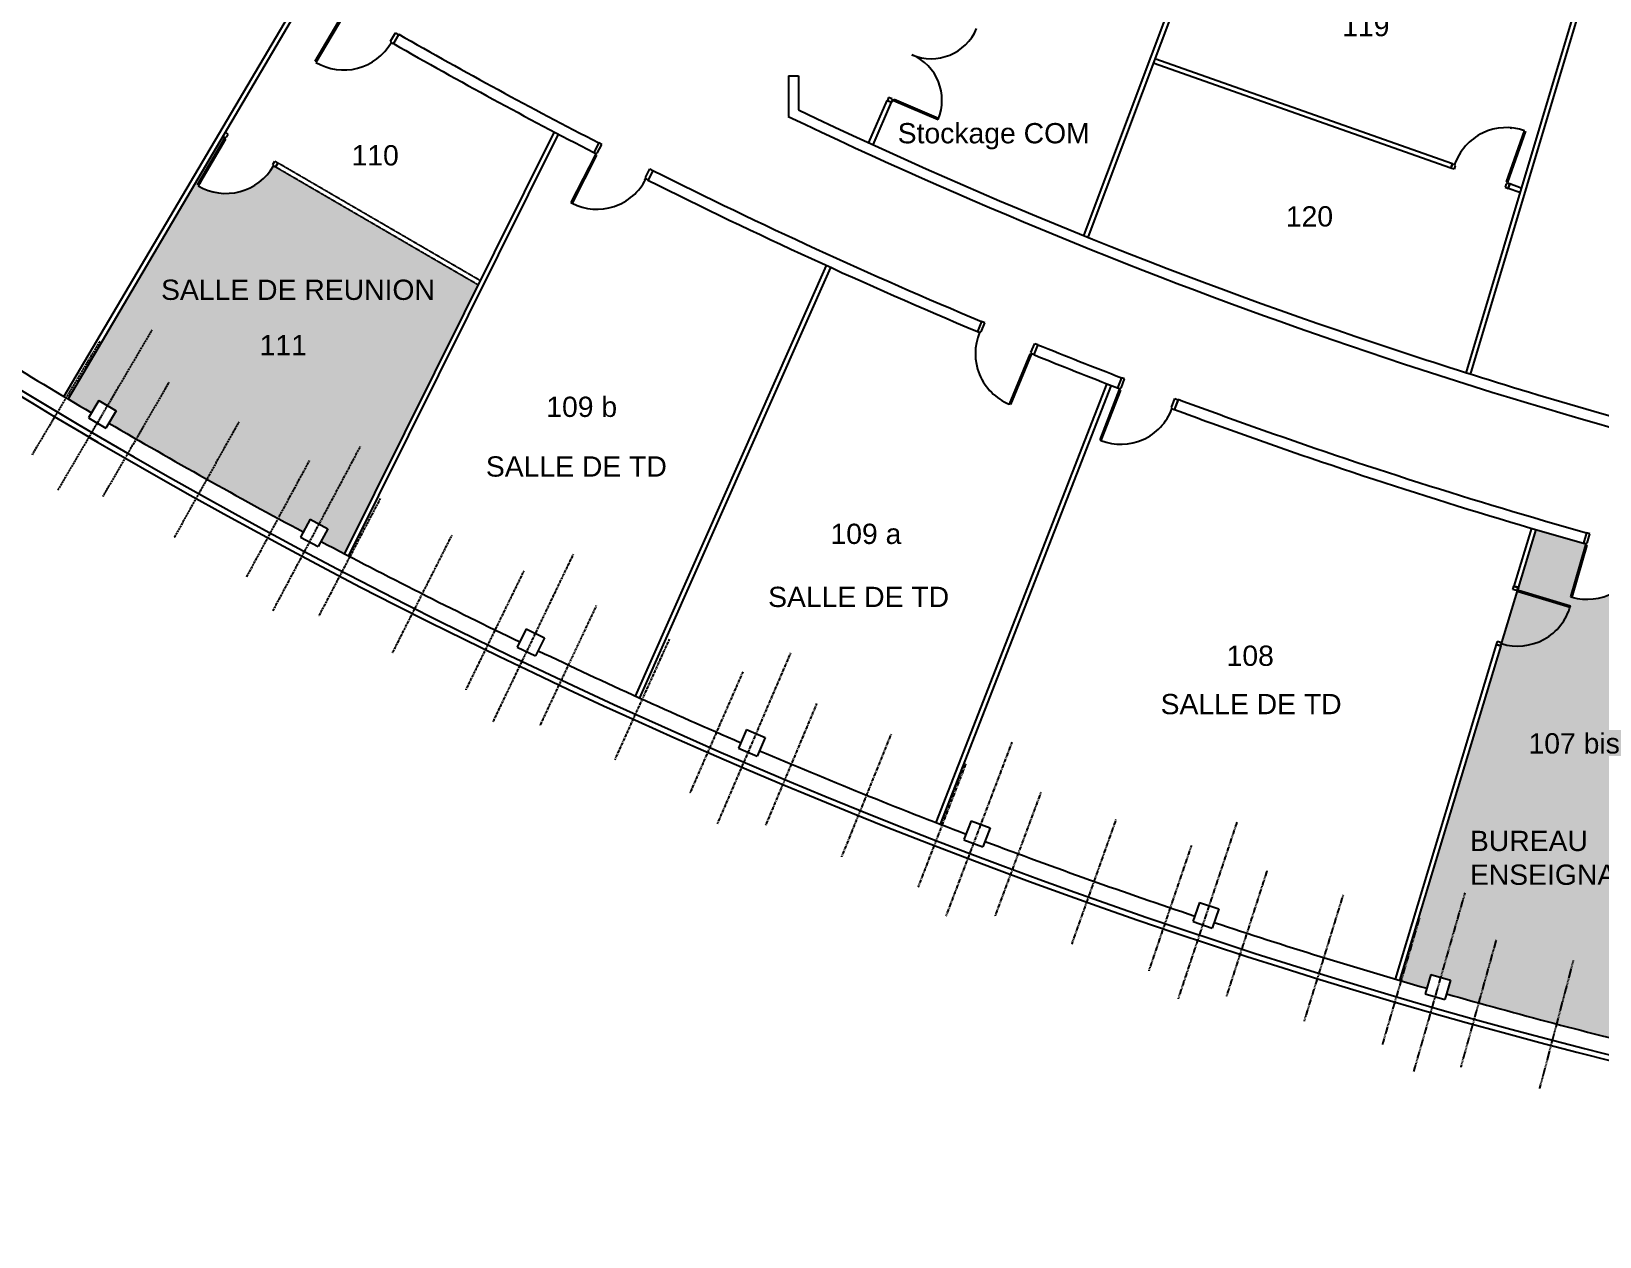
# Model space of a CAD drawing. Extents: x -14497 to -5039, y -16915 to 19656.
# Drawn here: x -12297 to -9976, y -9563 to -7779 of the extents above; entities that cross this region are included whole.
import ezdxf

# ---------------------------------------------------------------- set-up
doc = ezdxf.new("R2010")
doc.units = 0
doc.header["$MEASUREMENT"] = 0
doc.linetypes.add('AXES', pattern=[2, 1.25, -0.25, 0.25, -0.25])
doc.linetypes.add('CACHE', pattern=[0.375, 0.25, -0.125])
for name, color, linetype in [('BA_AXE_TRAME', 253, 'AXES'), ('BA_CLOISON', 4, 'CONTINUOUS'), ('BA_MENUIS_EXTERIEURE', 6, 'CONTINUOUS'), ('BA_MENUIS_INTERIEURE', 202, 'CONTINUOUS'), ('BA_STRUCTURE', 5, 'CONTINUOUS'), ('Nom. texte', 250, 'CONTINUOUS'), ('SUN', 2, 'CONTINUOUS')]:
    doc.layers.add(name, color=color, linetype=linetype)
doc.styles.add('ARIAL', font='arial.ttf')

msp = doc.modelspace()

# ---------------------------------------------------------------- hatches: boundary and pattern name
at = {"layer": 'SUN'}
h = msp.add_hatch(color=256, dxfattribs=at)
h.dxf.hatch_style = 1
h.paths.add_polyline_path([(-11635.9, -8154.2), (-11935.7, -7979.8), (-11935.7, -7979.8), (-11938.8, -7978, -0.417008), (-12049.8, -8007.8), (-12047.2, -8003.3), (-12048.9, -8002.3), (-12010.5, -7936.3), (-12013.5, -7934.5), (-12242.5, -8323, 0.001173), (-12208, -8343.5), (-12197.2, -8325.2), (-12171.3, -8340.4), (-12182.1, -8358.7, 0.009633), (-11894.6, -8519.7), (-11884.5, -8500.9), (-11858.1, -8515), (-11868.1, -8533.8, 0.00114), (-11833.6, -8552)])
h.paths.add_polyline_path([(-12114.3, -8193.3), (-11694.1, -8193.3), (-11694.1, -8131.5), (-12114.3, -8131.5)], flags=24)
h.paths.add_polyline_path([(-11965, -8274.7), (-11880.1, -8274.7), (-11880.1, -8212.9), (-11965, -8212.9)], flags=24)
h = msp.add_hatch(color=256, dxfattribs=at)
h.dxf.hatch_style = 1
h.paths.add_polyline_path([(-9804.5, -8775.4), (-9803.8, -8772.3, -0.417008), (-9862.8, -8673.6), (-9862.7, -8673.7), (-9862.2, -8671.7), (-9783.3, -8691.8), (-9782.4, -8688.4), (-9782.4, -8688.4), (-9759.9, -8600.3, -0.0014), (-9802.6, -8589.6, -0.003652), (-9913.5, -8560.4), (-9913.8, -8561.2), (-9917.2, -8560.2, -0.417008), (-10017.5, -8616.4), (-10017.5, -8616.2), (-10019.4, -8615.7), (-9997, -8537.4), (-10000.3, -8536.4, -0.002332), (-10070.7, -8516.1), (-10096.7, -8602.2), (-10097.8, -8605.6), (-10097.8, -8605.6), (-10121.8, -8685.1, 0.41771), (-10020.2, -8631), (-10096.9, -8608), (-10096.3, -8606.1), (-10019.6, -8629.1, -0.424281), (-10121.6, -8685.1), (-10122.6, -8688.5), (-10122.8, -8688.4), (-10272.4, -9183.3, 0.001228), (-10232, -9195.1), (-10226.1, -9174.6), (-10197.3, -9182.9), (-10203.2, -9203.3, 0.008203), (-9932.1, -9275.7)])
h.paths.add_polyline_path([(-10179.2, -9058.9), (-9891.7, -9058.9), (-9891.7, -8946.6), (-10179.2, -8946.6)], flags=24)
h.paths.add_polyline_path([(-10090.6, -8864.1), (-9940.5, -8864.1), (-9940.5, -8802.2), (-10090.6, -8802.2)], flags=24)

# ---------------------------------------------------------------- linework, layer by layer
at = {"layer": 'BA_AXE_TRAME'}
for p, q in [((-12118.4, -8220.8), (-12257.9, -8458.1)), ((-12195.7, -8237.8), (-12296.1, -8406)), ((-12093.2, -8298.1), (-12191.2, -8467.6)), ((-11989.8, -8356.9), (-12085.4, -8527.8)), ((-11810.3, -8393.3), (-11939.6, -8636.3)), ((-11885.6, -8414.2), (-11978.7, -8586.5)), ((-11780.5, -8470.1), (-11871.3, -8643.6)), ((-11674.8, -8524.5), (-11763.1, -8699.3)), ((-11495.1, -8552.7), (-11614.1, -8800.9)), ((-11568.2, -8577.4), (-11654.1, -8753.4)), ((-11460.9, -8628.7), (-11544.3, -8805.9)), ((-11353, -8678.6), (-11433.8, -8857)), ((-11173.5, -8698.7), (-11282, -8951.7)), ((-11244.3, -8727), (-11322.6, -8906.4)), ((-11134.9, -8773.8), (-11210.7, -8954.3)), ((-11024.9, -8819), (-11098.2, -9000.7)), ((-10846.1, -8831), (-10943.8, -9088.4)), ((-10914.3, -8862.8), (-10985, -9045.4)), ((-10803.1, -8904.9), (-10871.2, -9088.5)), ((-10692.1, -8945.2), (-10757.7, -9129.7)), ((-10513.3, -8949.5), (-10600.2, -9210.7)), ((-10580.6, -8983.9), (-10643.6, -9169.4)), ((-10468.6, -9021.1), (-10528.9, -9207.4)), ((-10356, -9056.7), (-10413.8, -9243.8)), ((-10175.9, -9053.9), (-10251.8, -9318.5)), ((-10243, -9090.7), (-10298.1, -9278.6)), ((-10129.5, -9123.2), (-10182, -9311.8)), ((-10015.5, -9154), (-10065.4, -9343.4))]:
    msp.add_line(p, q, dxfattribs=at)
at = {"layer": 'BA_CLOISON'}
for p, q in [((-10564.8, -7615), (-10739.6, -8080)), ((-10557.5, -7615), (-10733.1, -8082.8)), ((-9974, -7615), (-10174.2, -8284.6)), ((-9966.8, -7615), (-10167.9, -8286.9)), ((-11894.6, -7718.9), (-12248.5, -8319.4)), ((-11888.6, -7722.5), (-12242.5, -8323)), ((-10196.5, -7981.5), (-10636.8, -7826.1)), ((-10194.2, -7974.9), (-10634.3, -7819.6)), ((-11057.5, -7943.6), (-11030.7, -7881.1)), ((-11051.3, -7946.9), (-11024.4, -7883.8)), ((-11030.7, -7881.1), (-11024.4, -7883.8)), ((-11523.3, -7927.8), (-11833.6, -8551.9)), ((-11517.1, -7931), (-11827.4, -8555.2)), ((-11932.2, -7973.7), (-11935.7, -7979.7)), ((-10196.5, -7981.5), (-10194.2, -7974.9)), ((-10109.3, -8004.8), (-10111.7, -8011.4)), ((-10092.3, -8010.8), (-10109.3, -8004.8)), ((-10094.4, -8017.5), (-10111.7, -8011.4)), ((-11402.8, -8762.6), (-11120.1, -8125.5)), ((-11396.4, -8765.5), (-11113.8, -8128.4)), ((-10705.7, -8300.3), (-10958.6, -8949.8)), ((-10699.2, -8302.8), (-10952.1, -8952.3)), ((-10077.4, -8514.2), (-10103.5, -8600.2)), ((-10070.7, -8516.1), (-10096.8, -8602.3)), ((-10096.7, -8602.2), (-10103.5, -8600.2)), ((-10096.8, -8602.3), (-10103.5, -8600.2)), ((-10129.5, -8686.4), (-10279.1, -9181.4)), ((-10122.8, -8688.4), (-10272.4, -9183.4)), ((-10122.8, -8688.4), (-10129.5, -8686.4))]:
    msp.add_line(p, q, dxfattribs=at)
at = {"layer": 'BA_CLOISON', "linetype": 'CACHE'}
for p, q in [((-12010, -7928.4), (-12010, -7928.4)), ((-11635.9, -8154.2), (-11935.7, -7979.7)), ((-11632.7, -8147.9), (-11932.2, -7973.7))]:
    msp.add_line(p, q, dxfattribs=at)
at = {"layer": 'BA_MENUIS_EXTERIEURE'}
for points in [[(-12488.5, -8170.6, 0.009633), (-12208, -8343.5, 0.009633)], [(-12182.1, -8358.7, 0.009633), (-11894.6, -8519.7, 0.009633)], [(-11868.1, -8533.8, 0.009635), (-11574, -8682.5, 0.009635)], [(-11546.9, -8695.5, 0.009633), (-11246.9, -8831.7, 0.009633)], [(-11219.3, -8843.5, 0.009633), (-10913.8, -8967, 0.009633)], [(-10885.7, -8977.7, 0.009634), (-10575.3, -9088.2, 0.009634)], [(-10546.8, -9097.7, 0.009634), (-10232, -9195.1, 0.009634)], [(-10203.2, -9203.3, 0.009635), (-9884.5, -9287.4, 0.009635)]]:
    msp.add_lwpolyline(points, format="xyb", dxfattribs=at)
at = {"layer": 'BA_MENUIS_EXTERIEURE', "ltscale": 10}
for radius, start, end in [(8584.2, 223.6667, 239.6595), (8576.2, 223.71774, 239.6595), (8584.2, 239.5591, 288.01291), (8576.2, 239.6595, 288.00226)]:
    msp.add_arc((-7862.4, -978.4), radius, start, end, dxfattribs=at)
at = {"layer": 'BA_MENUIS_INTERIEURE'}
for p, q in [((-11836.9, -7754.9), (-11877.5, -7823.8)), ((-11835.2, -7755.9), (-11875.9, -7824.9)), ((-11765.2, -7793.7), (-11757.8, -7781.2)), ((-11763.9, -7794.4), (-11765.2, -7793.7)), ((-11764.7, -7795.7), (-11763.9, -7794.4)), ((-11761.6, -7797.5), (-11764.7, -7795.7)), ((-11753.5, -7783.7), (-11761.6, -7797.5)), ((-11757.8, -7781.2), (-11753.5, -7783.7)), ((-11028.4, -7876.7), (-11030.3, -7881.3)), ((-11030.3, -7881.3), (-11023.9, -7884)), ((-11023.3, -7878.8), (-11028.4, -7876.7)), ((-11023.9, -7880.2), (-11023.3, -7878.8)), ((-11022.5, -7880.8), (-11023.9, -7880.2)), ((-11023.9, -7884), (-11022.5, -7880.8)), ((-11021.1, -7881.4), (-11020.3, -7879.5)), ((-11021.1, -7881.4), (-10955.3, -7909.3)), ((-11020.3, -7879.5), (-10954.5, -7907.5)), ((-12010, -7928.4), (-12013.5, -7934.5)), ((-12013.5, -7934.5), (-12010.5, -7936.3)), ((-12010.5, -7936.3), (-12009.7, -7935)), ((-12005.7, -7931), (-12010, -7928.4)), ((-12009.7, -7935), (-12008.4, -7935.7)), ((-12008.4, -7935.7), (-12005.7, -7931)), ((-10114, -8001.6), (-10087.4, -7926)), ((-10112.1, -8002.2), (-10085.5, -7926.8)), ((-10106.4, -7922.8), (-10108.3, -7922.2)), ((-12011.2, -7937.6), (-12051.5, -8006.7)), ((-12009.5, -7938.6), (-12049.8, -8007.8)), ((-12011.2, -7937.6), (-12009.5, -7938.6)), ((-11457.4, -7943.9), (-11464.7, -7958.2)), ((-11457.4, -7943.9), (-11464.7, -7958.2)), ((-11464.7, -7958.2), (-11461.5, -7959.8)), ((-11464.7, -7958.2), (-11461.5, -7959.8)), ((-11461.5, -7959.8), (-11460.9, -7958.5)), ((-11461.5, -7959.8), (-11460.9, -7958.5)), ((-11460.9, -7958.5), (-11459.5, -7959.1)), ((-11460.9, -7958.5), (-11459.5, -7959.1)), ((-11459.5, -7959.1), (-11452.9, -7946.2)), ((-11459.5, -7959.1), (-11452.9, -7946.2)), ((-11452.9, -7946.2), (-11457.4, -7943.9)), ((-11452.9, -7946.2), (-11457.4, -7943.9)), ((-11939.3, -7976), (-11936.5, -7971.2)), ((-11938, -7976.7), (-11939.3, -7976)), ((-11938.8, -7978), (-11938, -7976.7)), ((-11935.7, -7979.8), (-11938.8, -7978)), ((-11936.5, -7971.2), (-11932.2, -7973.8)), ((-11932.2, -7973.8), (-11935.7, -7979.8)), ((-11462.2, -7961.1), (-11498.5, -8032.4)), ((-11460.4, -7962), (-11496.8, -8033.4)), ((-11462.2, -7961.1), (-11460.4, -7962)), ((-10196.5, -7981.5), (-10194.2, -7974.9)), ((-10191.8, -7983.1), (-10196.5, -7981.5)), ((-10194.2, -7974.9), (-10190.9, -7976)), ((-10190, -7978), (-10191.8, -7983.1)), ((-10190.9, -7976), (-10191.4, -7977.5)), ((-10191.4, -7977.5), (-10190, -7978)), ((-12047.5, -8003.2), (-12045.8, -8004.2)), ((-11388.3, -7998.8), (-11390, -7997.9)), ((-11388.2, -7995.4), (-11381.6, -7982.5)), ((-11388.2, -7995.4), (-11381.6, -7982.5)), ((-11386.9, -7996.1), (-11388.2, -7995.4)), ((-11386.9, -7996.1), (-11388.2, -7995.4)), ((-11387.6, -7997.4), (-11386.9, -7996.1)), ((-11387.6, -7997.4), (-11386.9, -7996.1)), ((-11384.4, -7999), (-11387.6, -7997.4)), ((-11384.4, -7999), (-11387.6, -7997.4)), ((-11377.2, -7984.8), (-11384.4, -7999)), ((-11377.2, -7984.8), (-11384.4, -7999)), ((-11381.6, -7982.5), (-11377.2, -7984.8)), ((-11381.6, -7982.5), (-11377.2, -7984.8)), ((-10114.5, -8004.6), (-10116.4, -8009.8)), ((-10113.1, -8005.1), (-10114.5, -8004.6)), ((-10112.1, -8002.2), (-10114, -8001.6)), ((-10112.6, -8003.6), (-10113.1, -8005.1)), ((-10109.3, -8004.8), (-10112.6, -8003.6)), ((-10111.7, -8011.4), (-10109.3, -8004.8)), ((-10116.4, -8009.8), (-10111.7, -8011.4)), ((-11498.5, -8032.4), (-11496.7, -8033.3)), ((-10890.8, -8208.3), (-10896.9, -8223.1)), ((-10891.7, -8223.6), (-10886.2, -8210.2)), ((-10886.2, -8210.2), (-10890.8, -8208.3)), ((-10896.9, -8223.1), (-10893.7, -8224.4)), ((-10893.7, -8224.4), (-10893.1, -8223)), ((-10893.1, -8223), (-10891.7, -8223.6)), ((-10819.4, -8256.7), (-10849.9, -8330.7)), ((-10817.5, -8257.4), (-10848, -8331.4)), ((-10817.5, -8257.4), (-10819.4, -8256.7)), ((-10817.8, -8254.1), (-10812.2, -8240.7)), ((-10816.4, -8254.7), (-10817.8, -8254.1)), ((-10817, -8256.1), (-10816.4, -8254.7)), ((-10813.7, -8257.4), (-10817, -8256.1)), ((-10807.6, -8242.6), (-10813.7, -8257.4)), ((-10812.2, -8240.7), (-10807.6, -8242.6)), ((-10684.1, -8291.5), (-10689.9, -8306.4)), ((-10689.9, -8306.4), (-10686.6, -8307.7)), ((-10686.6, -8307.7), (-10686, -8306.3)), ((-10686, -8306.3), (-10684.6, -8306.8)), ((-10684.6, -8306.8), (-10679.4, -8293.3)), ((-10679.4, -8293.3), (-10684.1, -8291.5)), ((-10687.1, -8309.1), (-10716.1, -8383.6)), ((-10685.3, -8309.8), (-10714.3, -8384.5)), ((-10687.1, -8309.1), (-10685.3, -8309.8)), ((-10610.1, -8335.8), (-10604.8, -8322.3)), ((-10600.2, -8324.1), (-10606, -8339)), ((-10604.8, -8322.3), (-10600.2, -8324.1)), ((-10848, -8331.4), (-10849.9, -8330.6)), ((-10608.7, -8336.3), (-10610.1, -8335.8)), ((-10609.2, -8337.7), (-10608.7, -8336.3)), ((-10606, -8339), (-10609.2, -8337.7)), ((-10716.1, -8383.6), (-10714.2, -8384.3)), ((-9997.4, -8538.8), (-10019.4, -8615.7)), ((-9995.9, -8521), (-10000.3, -8536.4)), ((-10000.3, -8536.4), (-9997, -8537.3)), ((-9997.4, -8538.8), (-9995.4, -8539.3)), ((-9997, -8537.3), (-9996.6, -8535.9)), ((-9996.6, -8535.9), (-9995.1, -8536.3)), ((-9991.1, -8522.4), (-9995.9, -8521)), ((-9995.1, -8536.3), (-9991.1, -8522.4)), ((-9995.4, -8539.3), (-10017.5, -8616.4)), ((-10104.9, -8605), (-10103.5, -8600.2)), ((-10099.6, -8606.6), (-10104.9, -8605)), ((-10103.5, -8600.2), (-10096.7, -8602.3)), ((-10099.2, -8605.2), (-10099.6, -8606.6)), ((-10097.8, -8605.6), (-10099.2, -8605.2)), ((-10096.7, -8602.3), (-10097.8, -8605.6)), ((-10096.3, -8606.1), (-10096.9, -8608)), ((-10096.9, -8608), (-10020.2, -8631)), ((-10096.3, -8606.1), (-10019.6, -8629.1)), ((-10019.4, -8615.7), (-10017.5, -8616.2)), ((-10127.9, -8681.7), (-10129.3, -8686.5)), ((-10129.3, -8686.5), (-10122.6, -8688.5)), ((-10122.6, -8683.2), (-10127.9, -8681.7)), ((-10123, -8684.7), (-10122.6, -8683.2)), ((-10121.6, -8685.1), (-10123, -8684.7)), ((-10122.6, -8688.5), (-10121.6, -8685.1))]:
    msp.add_line(p, q, dxfattribs=at)
for centre, radius, start, end in [((-11834.7, -7755.3), 80.9, 239.4405, 329.9866), ((-10965.4, -7746.4), 73, 246.9986, 336.9849), ((-11022.5, -7880.8), 73, 337.0122, 66.9986), ((-11023.3, -7878.8), 0, 66.9986, 156.9986), ((-11020.3, -7879.5), 0, 66.9986, 156.9986), ((-10114.4, -8002.3), 80.9, 70.5286, 161.0746), ((-12009.6, -7938.6), 0, 329.1661, 59.1661), ((-12009, -7937.9), 80.9, 239.7277, 330.2738), ((-11460.4, -7962), 0, 333.0303, 63.0303), ((-11459.5, -7959.1), 0, 333.0303, 63.0303), ((-11460, -7961.4), 80.9, 242.9803, 333.5264), ((-11390, -7997.9), 0, 63.0303, 153.0303), ((-11388.2, -7995.4), 0, 63.0303, 153.0303), ((-10114.5, -8004.6), 0, 160.5785, 250.5785), ((-10114, -8001.6), 0, 160.5785, 250.5785), ((-10819.2, -8255.9), 80.9, 157.1053, 247.6513), ((-10819.4, -8256.7), 0, 67.6014, 157.6014), ((-10817.8, -8254.1), 0, 67.6014, 157.6014), ((-10684.6, -8306.8), 0, 338.753, 68.753), ((-10685.3, -8309.8), 0, 338.753, 68.753), ((-10684.9, -8309.1), 80.9, 248.703, 339.2491), ((-9995.1, -8536.3), 0, 344.0173, 74.0173), ((-9995.2, -8538.6), 80.9, 253.9673, 344.5134), ((-9995.4, -8539.3), 0, 344.0173, 74.0173), ((-10097.7, -8607.8), 80.9, 252.8156, 344.778)]:
    msp.add_arc(centre, radius, start, end, dxfattribs=at)
at = {"layer": 'BA_STRUCTURE'}
for p, q in [((-11753.2, -7783.2), (-11761.1, -7797)), ((-11176.8, -7845), (-11161.8, -7845)), ((-11176.8, -7845), (-11176.8, -7904.8)), ((-11161.8, -7845), (-11161.8, -7895.2)), ((-11030.7, -7881.1), (-11023.8, -7884)), ((-11457.4, -7943.9), (-11464.7, -7958.2)), ((-10194.5, -7975.8), (-10196.5, -7981.5)), ((-11377.3, -7984.7), (-11384.4, -7999)), ((-10890.8, -8208.3), (-10897, -8223.1)), ((-10807.6, -8242.6), (-10813.8, -8257.4)), ((-10684.1, -8291.5), (-10689.8, -8306.4)), ((-12197.2, -8325.2), (-12212.4, -8351)), ((-12197.2, -8325.2), (-12171.3, -8340.4)), ((-10599.9, -8323.4), (-10605.9, -8338.9)), ((-12212.4, -8351), (-12186.5, -8366.2)), ((-12171.3, -8340.4), (-12186.5, -8366.2)), ((-11884.5, -8500.9), (-11898.7, -8527.3)), ((-11884.5, -8500.9), (-11858.1, -8515)), ((-11858.1, -8515), (-11872.2, -8541.4)), ((-11898.6, -8527.3), (-11872.2, -8541.4)), ((-9995.9, -8521), (-10000.3, -8536.4)), ((-11564.8, -8663.3), (-11577.8, -8690.3)), ((-11564.8, -8663.3), (-11537.7, -8676.3)), ((-11537.7, -8676.3), (-11550.7, -8703.3)), ((-11577.8, -8690.3), (-11550.7, -8703.3)), ((-11238.5, -8812.1), (-11250.4, -8839.7)), ((-11238.5, -8812.1), (-11210.9, -8823.9)), ((-11250.3, -8839.7), (-11222.7, -8851.5)), ((-11210.9, -8823.9), (-11222.7, -8851.5)), ((-10906.2, -8947.1), (-10916.9, -8975.1)), ((-10906.2, -8947.1), (-10878.2, -8957.8)), ((-10916.9, -8975.2), (-10888.8, -8985.8)), ((-10878.2, -8957.8), (-10888.8, -8985.8)), ((-10568.6, -9068), (-10578.1, -9096.5)), ((-10568.6, -9068), (-10540.1, -9077.5)), ((-10540.1, -9077.5), (-10549.6, -9105.9)), ((-10578, -9096.5), (-10549.6, -9105.9)), ((-10226.1, -9174.6), (-10234.4, -9203.4)), ((-10226.1, -9174.6), (-10197.3, -9182.9)), ((-10197.3, -9182.9), (-10205.6, -9211.7)), ((-10234.4, -9203.4), (-10205.6, -9211.7))]:
    msp.add_line(p, q, dxfattribs=at)
for centre, radius, start, end in [((-7862.4, -978.4), 7838.6, 240.24028, 242.70134), ((-7862.4, -978.4), 7854.6, 240.24028, 242.70134), ((-7862.4, -978.4), 7678.6, 244.4282, 250.93101), ((-7958.8, -1199.2), 7422.6, 244.43576, 251.77034), ((-7862.4, -978.4), 7854.6, 243.35787, 247.27248), ((-7862.4, -978.4), 7838.6, 243.35921, 247.27248), ((-7862.4, -978.4), 7678.6, 250.93101, 257.50132), ((-7862.4, -978.4), 7854.6, 247.92901, 248.90159), ((-7862.4, -978.4), 7838.6, 247.93035, 248.90172), ((-7862.4, -978.4), 7662.6, 251.60259, 254.56762), ((-7862.4, -978.4), 7838.6, 249.55959, 250.41663), ((-7862.4, -978.4), 7854.6, 249.55813, 250.41663), ((-7862.4, -978.4), 7838.6, 250.41663, 254.20583), ((-7862.4, -978.4), 7854.6, 250.41663, 254.20583)]:
    msp.add_arc(centre, radius, start, end, dxfattribs=at)
at = {"layer": 'SUN'}
msp.add_line((-10122.8, -8688.4), (-10096.7, -8602.2), dxfattribs=at)

# ---------------------------------------------------------------- texts
at = {"layer": 'Nom. texte', "char_height": 30, "attachment_point": 5, "style": 'ARIAL'}
for s, insert, width in [('119', (-10322.3, -7771.4), 224.767), ('110', (-11788.1, -7962.6), 224.767), ('120', (-10405.8, -8053), 224.767), ('111', (-11924.1, -8243.3), 216.344), ('109 b', (-11482.5, -8334.8), 224.767), ('109 a', (-11062, -8522.8), 224.767), ('108', (-10493.4, -8703.2), 224.767), ('107 bis', (-10014.1, -8832.9), 224.767)]:
    msp.add_mtext(s, dxfattribs=dict(at, insert=insert, width=width))
at = {"layer": 'Nom. texte', "char_height": 30, "attachment_point": 1, "style": 'ARIAL'}
for s, width, insert in [('Stockage COM', 348.985, (-11015, -7914.7)), ('SALLE DE REUNION', 437.447, (-12104.9, -8146.4)), ('SALLE DE TD', 437.447, (-11624.3, -8407.9)), ('SALLE DE TD', 437.447, (-11206.7, -8600.9)), ('SALLE DE TD', 437.447, (-10626, -8759.5)), ('BUREAU ENSEIGNANT', 277.256, (-10168.4, -8962))]:
    msp.add_mtext_dynamic_manual_height_columns(s, width=width, gutter_width=12.5, heights=[0], dxfattribs=dict(at, insert=insert))

doc.saveas('drawing.dxf')
